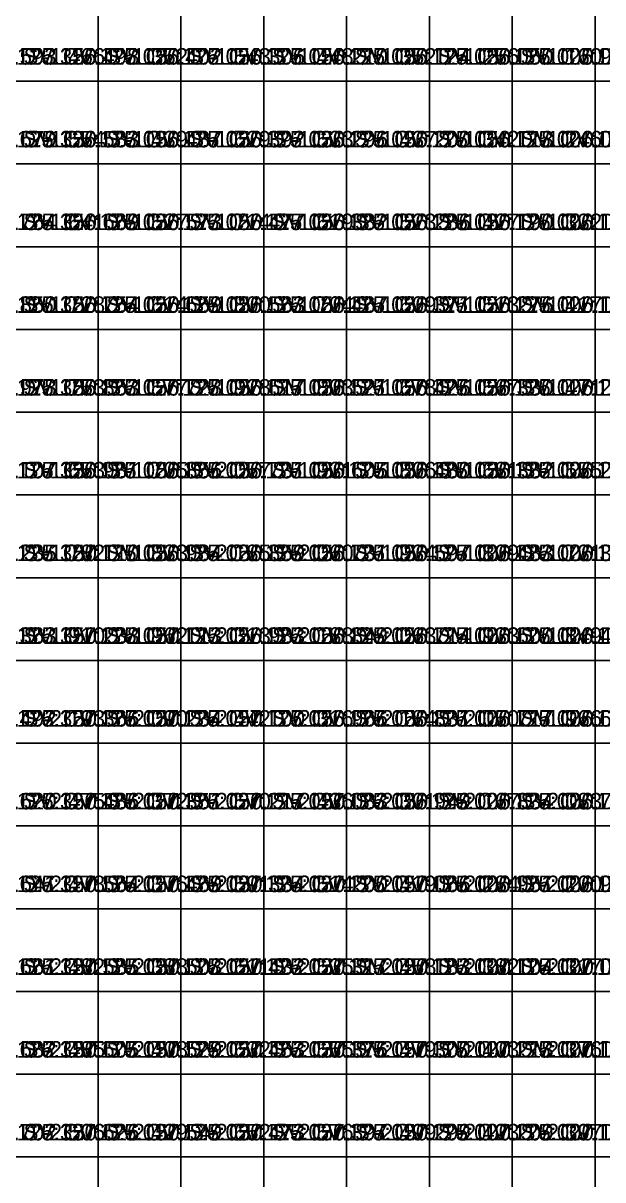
# Model space of a CAD drawing. Header units: metres. Extents: x 287857 to 287981, y 62957 to 63018.
# Drawn here: x 287936.02 to 287943.02, y 62970.55 to 62984.53 of the extents above; entities that cross this region are included whole.
import ezdxf

# ---------------------------------------------------------------- set-up
doc = ezdxf.new("R2010")
doc.units = ezdxf.units.M
doc.layers.add('CORR-CUT', color=7, linetype='Continuous', true_color=0x3b82f6)
doc.layers.add('CORR-DIFF-TXT', color=7, linetype='Continuous', true_color=0xffffff)

msp = doc.modelspace()

# ---------------------------------------------------------------- linework, layer by layer
at = {"layer": 'CORR-CUT'}
for points in [[(287935.925, 62983.831, 126.498), (287936.925, 62983.831, 126.498), (287936.925, 62984.831, 126.498), (287935.925, 62984.831, 126.498), (287935.925, 62983.831, 126.498)], [(287936.925, 62983.831, 126.402), (287937.925, 62983.831, 126.402), (287937.925, 62984.831, 126.402), (287936.925, 62984.831, 126.402), (287936.925, 62983.831, 126.402)], [(287937.925, 62983.831, 126.306), (287938.925, 62983.831, 126.306), (287938.925, 62984.831, 126.306), (287937.925, 62984.831, 126.306), (287937.925, 62983.831, 126.306)], [(287938.925, 62983.831, 126.21), (287939.925, 62983.831, 126.21), (287939.925, 62984.831, 126.21), (287938.925, 62984.831, 126.21), (287938.925, 62983.831, 126.21)], [(287939.925, 62983.831, 126.124), (287940.925, 62983.831, 126.124), (287940.925, 62984.831, 126.124), (287939.925, 62984.831, 126.124), (287939.925, 62983.831, 126.124)], [(287940.925, 62983.831, 126.05), (287941.925, 62983.831, 126.05), (287941.925, 62984.831, 126.05), (287940.925, 62984.831, 126.05), (287940.925, 62983.831, 126.05)], [(287941.925, 62983.831, 125.977), (287942.925, 62983.831, 125.977), (287942.925, 62984.831, 125.977), (287941.925, 62984.831, 125.977), (287941.925, 62983.831, 125.977)], [(287942.925, 62983.831, 125.904), (287943.925, 62983.831, 125.904), (287943.925, 62984.831, 125.904), (287942.925, 62984.831, 125.904), (287942.925, 62983.831, 125.904)], [(287935.925, 62982.831, 126.583), (287936.925, 62982.831, 126.583), (287936.925, 62983.831, 126.583), (287935.925, 62983.831, 126.583), (287935.925, 62982.831, 126.583)], [(287936.925, 62982.831, 126.487), (287937.925, 62982.831, 126.487), (287937.925, 62983.831, 126.487), (287936.925, 62983.831, 126.487), (287936.925, 62982.831, 126.487)], [(287937.925, 62982.831, 126.392), (287938.925, 62982.831, 126.392), (287938.925, 62983.831, 126.392), (287937.925, 62983.831, 126.392), (287937.925, 62982.831, 126.392)], [(287938.925, 62982.831, 126.296), (287939.925, 62982.831, 126.296), (287939.925, 62983.831, 126.296), (287938.925, 62983.831, 126.296), (287938.925, 62982.831, 126.296)], [(287939.925, 62982.831, 126.2), (287940.925, 62982.831, 126.2), (287940.925, 62983.831, 126.2), (287939.925, 62983.831, 126.2), (287939.925, 62982.831, 126.2)], [(287940.925, 62982.831, 126.118), (287941.925, 62982.831, 126.118), (287941.925, 62983.831, 126.118), (287940.925, 62983.831, 126.118), (287940.925, 62982.831, 126.118)], [(287941.925, 62982.831, 126.045), (287942.925, 62982.831, 126.045), (287942.925, 62983.831, 126.045), (287941.925, 62983.831, 126.045), (287941.925, 62982.831, 126.045)], [(287942.925, 62982.831, 125.971), (287943.925, 62982.831, 125.971), (287943.925, 62983.831, 125.971), (287942.925, 62983.831, 125.971), (287942.925, 62982.831, 125.971)], [(287935.925, 62981.831, 126.669), (287936.925, 62981.831, 126.669), (287936.925, 62982.831, 126.669), (287935.925, 62982.831, 126.669), (287935.925, 62981.831, 126.669)], [(287936.925, 62981.831, 126.573), (287937.925, 62981.831, 126.573), (287937.925, 62982.831, 126.573), (287936.925, 62982.831, 126.573), (287936.925, 62981.831, 126.573)], [(287937.925, 62981.831, 126.477), (287938.925, 62981.831, 126.477), (287938.925, 62982.831, 126.477), (287937.925, 62982.831, 126.477), (287937.925, 62981.831, 126.477)], [(287938.925, 62981.831, 126.382), (287939.925, 62981.831, 126.382), (287939.925, 62982.831, 126.382), (287938.925, 62982.831, 126.382), (287938.925, 62981.831, 126.382)], [(287939.925, 62981.831, 126.286), (287940.925, 62981.831, 126.286), (287940.925, 62982.831, 126.286), (287939.925, 62982.831, 126.286), (287939.925, 62981.831, 126.286)], [(287940.925, 62981.831, 126.19), (287941.925, 62981.831, 126.19), (287941.925, 62982.831, 126.19), (287940.925, 62982.831, 126.19), (287940.925, 62981.831, 126.19)], [(287941.925, 62981.831, 126.112), (287942.925, 62981.831, 126.112), (287942.925, 62982.831, 126.112), (287941.925, 62982.831, 126.112), (287941.925, 62981.831, 126.112)], [(287942.925, 62981.831, 126.035), (287943.925, 62981.831, 126.035), (287943.925, 62982.831, 126.035), (287942.925, 62982.831, 126.035), (287942.925, 62981.831, 126.035)], [(287935.925, 62980.831, 126.754), (287936.925, 62980.831, 126.754), (287936.925, 62981.831, 126.754), (287935.925, 62981.831, 126.754), (287935.925, 62980.831, 126.754)], [(287936.925, 62980.831, 126.659), (287937.925, 62980.831, 126.659), (287937.925, 62981.831, 126.659), (287936.925, 62981.831, 126.659), (287936.925, 62980.831, 126.659)], [(287937.925, 62980.831, 126.563), (287938.925, 62980.831, 126.563), (287938.925, 62981.831, 126.563), (287937.925, 62981.831, 126.563), (287937.925, 62980.831, 126.563)], [(287938.925, 62980.831, 126.467), (287939.925, 62980.831, 126.467), (287939.925, 62981.831, 126.467), (287938.925, 62981.831, 126.467), (287938.925, 62980.831, 126.467)], [(287939.925, 62980.831, 126.371), (287940.925, 62980.831, 126.371), (287940.925, 62981.831, 126.371), (287939.925, 62981.831, 126.371), (287939.925, 62980.831, 126.371)], [(287940.925, 62980.831, 126.276), (287941.925, 62980.831, 126.276), (287941.925, 62981.831, 126.276), (287940.925, 62981.831, 126.276), (287940.925, 62980.831, 126.276)], [(287941.925, 62980.831, 126.18), (287942.925, 62980.831, 126.18), (287942.925, 62981.831, 126.18), (287941.925, 62981.831, 126.18), (287941.925, 62980.831, 126.18)], [(287942.925, 62980.831, 126.093), (287943.925, 62980.831, 126.093), (287943.925, 62981.831, 126.093), (287942.925, 62981.831, 126.093), (287942.925, 62980.831, 126.093)], [(287935.925, 62979.831, 126.853), (287936.925, 62979.831, 126.853), (287936.925, 62980.831, 126.853), (287935.925, 62980.831, 126.853), (287935.925, 62979.831, 126.853)], [(287936.925, 62979.831, 126.728), (287937.925, 62979.831, 126.728), (287937.925, 62980.831, 126.728), (287936.925, 62980.831, 126.728), (287936.925, 62979.831, 126.728)], [(287937.925, 62979.831, 126.617), (287938.925, 62979.831, 126.617), (287938.925, 62980.831, 126.617), (287937.925, 62980.831, 126.617), (287937.925, 62979.831, 126.617)], [(287938.925, 62979.831, 126.521), (287939.925, 62979.831, 126.521), (287939.925, 62980.831, 126.521), (287938.925, 62980.831, 126.521), (287938.925, 62979.831, 126.521)], [(287939.925, 62979.831, 126.426), (287940.925, 62979.831, 126.426), (287940.925, 62980.831, 126.426), (287939.925, 62980.831, 126.426), (287939.925, 62979.831, 126.426)], [(287940.925, 62979.831, 126.33), (287941.925, 62979.831, 126.33), (287941.925, 62980.831, 126.33), (287940.925, 62980.831, 126.33), (287940.925, 62979.831, 126.33)], [(287941.925, 62979.831, 126.232), (287942.925, 62979.831, 126.232), (287942.925, 62980.831, 126.232), (287941.925, 62980.831, 126.232), (287941.925, 62979.831, 126.232)], [(287942.925, 62979.831, 126.138), (287943.925, 62979.831, 126.138), (287943.925, 62980.831, 126.138), (287942.925, 62980.831, 126.138), (287942.925, 62979.831, 126.138)], [(287935.925, 62978.831, 126.981), (287936.925, 62978.831, 126.981), (287936.925, 62979.831, 126.981), (287935.925, 62979.831, 126.981), (287935.925, 62978.831, 126.981)], [(287936.925, 62978.831, 126.856), (287937.925, 62978.831, 126.856), (287937.925, 62979.831, 126.856), (287936.925, 62979.831, 126.856), (287936.925, 62978.831, 126.856)], [(287937.925, 62978.831, 126.731), (287938.925, 62978.831, 126.731), (287938.925, 62979.831, 126.731), (287937.925, 62979.831, 126.731), (287937.925, 62978.831, 126.731)], [(287938.925, 62978.831, 126.605), (287939.925, 62978.831, 126.605), (287939.925, 62979.831, 126.605), (287938.925, 62979.831, 126.605), (287938.925, 62978.831, 126.605)], [(287939.925, 62978.831, 126.48), (287940.925, 62978.831, 126.48), (287940.925, 62979.831, 126.48), (287939.925, 62979.831, 126.48), (287939.925, 62978.831, 126.48)], [(287940.925, 62978.831, 126.382), (287941.925, 62978.831, 126.382), (287941.925, 62979.831, 126.382), (287940.925, 62979.831, 126.382), (287940.925, 62978.831, 126.382)], [(287941.925, 62978.831, 126.284), (287942.925, 62978.831, 126.284), (287942.925, 62979.831, 126.284), (287941.925, 62979.831, 126.284), (287941.925, 62978.831, 126.284)], [(287942.925, 62978.831, 126.186), (287943.925, 62978.831, 126.186), (287943.925, 62979.831, 126.186), (287942.925, 62979.831, 126.186), (287942.925, 62978.831, 126.186)], [(287935.925, 62977.831, 127.11), (287936.925, 62977.831, 127.11), (287936.925, 62978.831, 127.11), (287935.925, 62978.831, 127.11), (287935.925, 62977.831, 127.11)], [(287936.925, 62977.831, 126.984), (287937.925, 62977.831, 126.984), (287937.925, 62978.831, 126.984), (287936.925, 62978.831, 126.984), (287936.925, 62977.831, 126.984)], [(287937.925, 62977.831, 126.859), (287938.925, 62977.831, 126.859), (287938.925, 62978.831, 126.859), (287937.925, 62978.831, 126.859), (287937.925, 62977.831, 126.859)], [(287938.925, 62977.831, 126.731), (287939.925, 62977.831, 126.731), (287939.925, 62978.831, 126.731), (287938.925, 62978.831, 126.731), (287938.925, 62977.831, 126.731)], [(287939.925, 62977.831, 126.597), (287940.925, 62977.831, 126.597), (287940.925, 62978.831, 126.597), (287939.925, 62978.831, 126.597), (287939.925, 62977.831, 126.597)], [(287940.925, 62977.831, 126.483), (287941.925, 62977.831, 126.483), (287941.925, 62978.831, 126.483), (287940.925, 62978.831, 126.483), (287940.925, 62977.831, 126.483)], [(287941.925, 62977.831, 126.369), (287942.925, 62977.831, 126.369), (287942.925, 62978.831, 126.369), (287941.925, 62978.831, 126.369), (287941.925, 62977.831, 126.369)], [(287942.925, 62977.831, 126.254), (287943.925, 62977.831, 126.254), (287943.925, 62978.831, 126.254), (287942.925, 62978.831, 126.254), (287942.925, 62977.831, 126.254)], [(287935.925, 62976.831, 127.238), (287936.925, 62976.831, 127.238), (287936.925, 62977.831, 127.238), (287935.925, 62977.831, 127.238), (287935.925, 62976.831, 127.238)], [(287936.925, 62976.831, 127.113), (287937.925, 62976.831, 127.113), (287937.925, 62977.831, 127.113), (287936.925, 62977.831, 127.113), (287936.925, 62976.831, 127.113)], [(287937.925, 62976.831, 126.983), (287938.925, 62976.831, 126.983), (287938.925, 62977.831, 126.983), (287937.925, 62977.831, 126.983), (287937.925, 62976.831, 126.983)], [(287938.925, 62976.831, 126.849), (287939.925, 62976.831, 126.849), (287939.925, 62977.831, 126.849), (287938.925, 62977.831, 126.849), (287938.925, 62976.831, 126.849)], [(287939.925, 62976.831, 126.714), (287940.925, 62976.831, 126.714), (287940.925, 62977.831, 126.714), (287939.925, 62977.831, 126.714), (287939.925, 62976.831, 126.714)], [(287940.925, 62976.831, 126.6), (287941.925, 62976.831, 126.6), (287941.925, 62977.831, 126.6), (287940.925, 62977.831, 126.6), (287940.925, 62976.831, 126.6)], [(287941.925, 62976.831, 126.486), (287942.925, 62976.831, 126.486), (287942.925, 62977.831, 126.486), (287941.925, 62977.831, 126.486), (287941.925, 62976.831, 126.486)], [(287942.925, 62976.831, 126.371), (287943.925, 62976.831, 126.371), (287943.925, 62977.831, 126.371), (287942.925, 62977.831, 126.371), (287942.925, 62976.831, 126.371)], [(287935.925, 62975.831, 127.366), (287936.925, 62975.831, 127.366), (287936.925, 62976.831, 127.366), (287935.925, 62976.831, 127.366), (287935.925, 62975.831, 127.366)], [(287936.925, 62975.831, 127.234), (287937.925, 62975.831, 127.234), (287937.925, 62976.831, 127.234), (287936.925, 62976.831, 127.234), (287936.925, 62975.831, 127.234)], [(287937.925, 62975.831, 127.1), (287938.925, 62975.831, 127.1), (287938.925, 62976.831, 127.1), (287937.925, 62976.831, 127.1), (287937.925, 62975.831, 127.1)], [(287938.925, 62975.831, 126.966), (287939.925, 62975.831, 126.966), (287939.925, 62976.831, 126.966), (287938.925, 62976.831, 126.966), (287938.925, 62975.831, 126.966)], [(287939.925, 62975.831, 126.831), (287940.925, 62975.831, 126.831), (287940.925, 62976.831, 126.831), (287939.925, 62976.831, 126.831), (287939.925, 62975.831, 126.831)], [(287940.925, 62975.831, 126.717), (287941.925, 62975.831, 126.717), (287941.925, 62976.831, 126.717), (287940.925, 62976.831, 126.717), (287940.925, 62975.831, 126.717)], [(287941.925, 62975.831, 126.603), (287942.925, 62975.831, 126.603), (287942.925, 62976.831, 126.603), (287941.925, 62976.831, 126.603), (287941.925, 62975.831, 126.603)], [(287942.925, 62975.831, 126.524), (287943.925, 62975.831, 126.524), (287943.925, 62976.831, 126.524), (287942.925, 62976.831, 126.524), (287942.925, 62975.831, 126.524)], [(287935.925, 62974.831, 127.486), (287936.925, 62974.831, 127.486), (287936.925, 62975.831, 127.486), (287935.925, 62975.831, 127.486), (287935.925, 62974.831, 127.486)], [(287936.925, 62974.831, 127.351), (287937.925, 62974.831, 127.351), (287937.925, 62975.831, 127.351), (287936.925, 62975.831, 127.351), (287936.925, 62974.831, 127.351)], [(287937.925, 62974.831, 127.217), (287938.925, 62974.831, 127.217), (287938.925, 62975.831, 127.217), (287937.925, 62975.831, 127.217), (287937.925, 62974.831, 127.217)], [(287938.925, 62974.831, 127.083), (287939.925, 62974.831, 127.083), (287939.925, 62975.831, 127.083), (287938.925, 62975.831, 127.083), (287938.925, 62974.831, 127.083)], [(287939.925, 62974.831, 126.949), (287940.925, 62974.831, 126.949), (287940.925, 62975.831, 126.949), (287939.925, 62975.831, 126.949), (287939.925, 62974.831, 126.949)], [(287940.925, 62974.831, 126.834), (287941.925, 62974.831, 126.834), (287941.925, 62975.831, 126.834), (287940.925, 62975.831, 126.834), (287940.925, 62974.831, 126.834)], [(287941.925, 62974.831, 126.72), (287942.925, 62974.831, 126.72), (287942.925, 62975.831, 126.72), (287941.925, 62975.831, 126.72), (287941.925, 62974.831, 126.72)], [(287942.925, 62974.831, 126.712), (287943.925, 62974.831, 126.712), (287943.925, 62975.831, 126.712), (287942.925, 62975.831, 126.712), (287942.925, 62974.831, 126.712)], [(287935.925, 62973.831, 127.564), (287936.925, 62973.831, 127.564), (287936.925, 62974.831, 127.564), (287935.925, 62974.831, 127.564), (287935.925, 62973.831, 127.564)], [(287936.925, 62973.831, 127.469), (287937.925, 62973.831, 127.469), (287937.925, 62974.831, 127.469), (287936.925, 62974.831, 127.469), (287936.925, 62973.831, 127.469)], [(287937.925, 62973.831, 127.334), (287938.925, 62973.831, 127.334), (287938.925, 62974.831, 127.334), (287937.925, 62974.831, 127.334), (287937.925, 62973.831, 127.334)], [(287938.925, 62973.831, 127.2), (287939.925, 62973.831, 127.2), (287939.925, 62974.831, 127.2), (287938.925, 62974.831, 127.2), (287938.925, 62973.831, 127.2)], [(287939.925, 62973.831, 127.066), (287940.925, 62973.831, 127.066), (287940.925, 62974.831, 127.066), (287939.925, 62974.831, 127.066), (287939.925, 62973.831, 127.066)], [(287940.925, 62973.831, 126.951), (287941.925, 62973.831, 126.951), (287941.925, 62974.831, 126.951), (287940.925, 62974.831, 126.951), (287940.925, 62973.831, 126.951)], [(287941.925, 62973.831, 126.908), (287942.925, 62973.831, 126.908), (287942.925, 62974.831, 126.908), (287941.925, 62974.831, 126.908), (287941.925, 62973.831, 126.908)], [(287942.925, 62973.831, 126.899), (287943.925, 62973.831, 126.899), (287943.925, 62974.831, 126.899), (287942.925, 62974.831, 126.899), (287942.925, 62973.831, 126.899)], [(287935.925, 62972.831, 127.585), (287936.925, 62972.831, 127.585), (287936.925, 62973.831, 127.585), (287935.925, 62973.831, 127.585), (287935.925, 62972.831, 127.585)], [(287936.925, 62972.831, 127.508), (287937.925, 62972.831, 127.508), (287937.925, 62973.831, 127.508), (287936.925, 62973.831, 127.508), (287936.925, 62972.831, 127.508)], [(287937.925, 62972.831, 127.432), (287938.925, 62972.831, 127.432), (287938.925, 62973.831, 127.432), (287937.925, 62973.831, 127.432), (287937.925, 62972.831, 127.432)], [(287938.925, 62972.831, 127.317), (287939.925, 62972.831, 127.317), (287939.925, 62973.831, 127.317), (287938.925, 62973.831, 127.317), (287938.925, 62972.831, 127.317)], [(287939.925, 62972.831, 127.183), (287940.925, 62972.831, 127.183), (287940.925, 62973.831, 127.183), (287939.925, 62973.831, 127.183), (287939.925, 62972.831, 127.183)], [(287940.925, 62972.831, 127.104), (287941.925, 62972.831, 127.104), (287941.925, 62973.831, 127.104), (287940.925, 62973.831, 127.104), (287940.925, 62972.831, 127.104)], [(287941.925, 62972.831, 127.096), (287942.925, 62972.831, 127.096), (287942.925, 62973.831, 127.096), (287941.925, 62973.831, 127.096), (287941.925, 62972.831, 127.096)], [(287942.925, 62972.831, 127.063), (287943.925, 62972.831, 127.063), (287943.925, 62973.831, 127.063), (287942.925, 62973.831, 127.063), (287942.925, 62972.831, 127.063)], [(287935.925, 62971.831, 127.605), (287936.925, 62971.831, 127.605), (287936.925, 62972.831, 127.605), (287935.925, 62972.831, 127.605), (287935.925, 62971.831, 127.605)], [(287936.925, 62971.831, 127.529), (287937.925, 62971.831, 127.529), (287937.925, 62972.831, 127.529), (287936.925, 62972.831, 127.529), (287936.925, 62971.831, 127.529)], [(287937.925, 62971.831, 127.453), (287938.925, 62971.831, 127.453), (287938.925, 62972.831, 127.453), (287937.925, 62972.831, 127.453), (287937.925, 62971.831, 127.453)], [(287938.925, 62971.831, 127.376), (287939.925, 62971.831, 127.376), (287939.925, 62972.831, 127.376), (287938.925, 62972.831, 127.376), (287938.925, 62971.831, 127.376)], [(287939.925, 62971.831, 127.3), (287940.925, 62971.831, 127.3), (287940.925, 62972.831, 127.3), (287939.925, 62972.831, 127.3), (287939.925, 62971.831, 127.3)], [(287940.925, 62971.831, 127.218), (287941.925, 62971.831, 127.218), (287941.925, 62972.831, 127.218), (287940.925, 62972.831, 127.218), (287940.925, 62971.831, 127.218)], [(287941.925, 62971.831, 127.136), (287942.925, 62971.831, 127.136), (287942.925, 62972.831, 127.136), (287941.925, 62972.831, 127.136), (287941.925, 62971.831, 127.136)], [(287942.925, 62971.831, 127.054), (287943.925, 62971.831, 127.054), (287943.925, 62972.831, 127.054), (287942.925, 62972.831, 127.054), (287942.925, 62971.831, 127.054)], [(287935.925, 62970.831, 127.626), (287936.925, 62970.831, 127.626), (287936.925, 62971.831, 127.626), (287935.925, 62971.831, 127.626), (287935.925, 62970.831, 127.626)], [(287936.925, 62970.831, 127.549), (287937.925, 62970.831, 127.549), (287937.925, 62971.831, 127.549), (287936.925, 62971.831, 127.549), (287936.925, 62970.831, 127.549)], [(287937.925, 62970.831, 127.473), (287938.925, 62970.831, 127.473), (287938.925, 62971.831, 127.473), (287937.925, 62971.831, 127.473), (287937.925, 62970.831, 127.473)], [(287938.925, 62970.831, 127.397), (287939.925, 62970.831, 127.397), (287939.925, 62971.831, 127.397), (287938.925, 62971.831, 127.397), (287938.925, 62970.831, 127.397)], [(287939.925, 62970.831, 127.299), (287940.925, 62970.831, 127.299), (287940.925, 62971.831, 127.299), (287939.925, 62971.831, 127.299), (287939.925, 62970.831, 127.299)], [(287940.925, 62970.831, 127.209), (287941.925, 62970.831, 127.209), (287941.925, 62971.831, 127.209), (287940.925, 62971.831, 127.209), (287940.925, 62970.831, 127.209)], [(287941.925, 62970.831, 127.127), (287942.925, 62970.831, 127.127), (287942.925, 62971.831, 127.127), (287941.925, 62971.831, 127.127), (287941.925, 62970.831, 127.127)], [(287942.925, 62970.831, 127.045), (287943.925, 62970.831, 127.045), (287943.925, 62971.831, 127.045), (287942.925, 62971.831, 127.045), (287942.925, 62970.831, 127.045)], [(287935.925, 62969.831, 127.646), (287936.925, 62969.831, 127.646), (287936.925, 62970.831, 127.646), (287935.925, 62970.831, 127.646), (287935.925, 62969.831, 127.646)], [(287936.925, 62969.831, 127.57), (287937.925, 62969.831, 127.57), (287937.925, 62970.831, 127.57), (287936.925, 62970.831, 127.57), (287936.925, 62969.831, 127.57)], [(287937.925, 62969.831, 127.493), (287938.925, 62969.831, 127.493), (287938.925, 62970.831, 127.493), (287937.925, 62970.831, 127.493), (287937.925, 62969.831, 127.493)], [(287938.925, 62969.831, 127.396), (287939.925, 62969.831, 127.396), (287939.925, 62970.831, 127.396), (287938.925, 62970.831, 127.396), (287938.925, 62969.831, 127.396)], [(287939.925, 62969.831, 127.298), (287940.925, 62969.831, 127.298), (287940.925, 62970.831, 127.298), (287939.925, 62970.831, 127.298), (287939.925, 62969.831, 127.298)], [(287940.925, 62969.831, 127.2), (287941.925, 62969.831, 127.2), (287941.925, 62970.831, 127.2), (287940.925, 62970.831, 127.2), (287940.925, 62969.831, 127.2)], [(287941.925, 62969.831, 127.118), (287942.925, 62969.831, 127.118), (287942.925, 62970.831, 127.118), (287941.925, 62970.831, 127.118), (287941.925, 62969.831, 127.118)], [(287942.925, 62969.831, 127.036), (287943.925, 62969.831, 127.036), (287943.925, 62970.831, 127.036), (287942.925, 62970.831, 127.036), (287942.925, 62969.831, 127.036)]]:
    msp.add_polyline3d(points, dxfattribs=at)

# ---------------------------------------------------------------- texts
at = {"layer": 'CORR-DIFF-TXT'}
for s, p in [('SV:126.816 CV:125.350 D:-1.466', (287933.025, 62984.031, 126.816)), ('SV:126.702 CV:125.350 D:-1.352', (287934.025, 62984.031, 126.702)), ('SV:126.593 CV:125.050 D:-1.543', (287935.025, 62984.031, 126.593)), ('SV:126.498 CV:125.050 D:-1.448', (287936.025, 62984.031, 126.498)), ('SV:126.402 CV:125.050 D:-1.352', (287937.025, 62984.031, 126.402)), ('SV:126.306 CV:125.050 D:-1.256', (287938.025, 62984.031, 126.306)), ('SV:126.210 CV:125.050 D:-1.160', (287939.025, 62984.031, 126.21)), ('SV:126.124 CV:125.000 D:-1.124', (287940.025, 62984.031, 126.124)), ('SV:126.050 CV:125.000 D:-1.050', (287941.025, 62984.031, 126.05)), ('SV:125.977 CV:125.000 D:-0.977', (287942.025, 62984.031, 125.977)), ('SV:126.904 CV:125.350 D:-1.554', (287933.025, 62983.031, 126.904)), ('SV:126.789 CV:125.350 D:-1.439', (287934.025, 62983.031, 126.789)), ('SV:126.679 CV:125.050 D:-1.629', (287935.025, 62983.031, 126.679)), ('SV:126.583 CV:125.050 D:-1.533', (287936.025, 62983.031, 126.583)), ('SV:126.487 CV:125.050 D:-1.437', (287937.025, 62983.031, 126.487)), ('SV:126.392 CV:125.050 D:-1.342', (287938.025, 62983.031, 126.392)), ('SV:126.296 CV:125.050 D:-1.246', (287939.025, 62983.031, 126.296)), ('SV:126.200 CV:125.000 D:-1.200', (287940.025, 62983.031, 126.2)), ('SV:126.118 CV:125.000 D:-1.118', (287941.025, 62983.031, 126.118)), ('SV:126.045 CV:125.000 D:-1.045', (287942.025, 62983.031, 126.045)), ('SV:126.991 CV:125.350 D:-1.641', (287933.025, 62982.031, 126.991)), ('SV:126.877 CV:125.350 D:-1.527', (287934.025, 62982.031, 126.877)), ('SV:126.764 CV:125.050 D:-1.714', (287935.025, 62982.031, 126.764)), ('SV:126.669 CV:125.050 D:-1.619', (287936.025, 62982.031, 126.669)), ('SV:126.573 CV:125.050 D:-1.523', (287937.025, 62982.031, 126.573)), ('SV:126.477 CV:125.050 D:-1.427', (287938.025, 62982.031, 126.477)), ('SV:126.382 CV:125.050 D:-1.332', (287939.025, 62982.031, 126.382)), ('SV:126.286 CV:125.000 D:-1.286', (287940.025, 62982.031, 126.286)), ('SV:126.190 CV:125.000 D:-1.190', (287941.025, 62982.031, 126.19)), ('SV:126.112 CV:125.000 D:-1.112', (287942.025, 62982.031, 126.112)), ('SV:127.078 CV:125.350 D:-1.728', (287933.025, 62981.031, 127.078)), ('SV:126.964 CV:125.350 D:-1.614', (287934.025, 62981.031, 126.964)), ('SV:126.850 CV:125.050 D:-1.800', (287935.025, 62981.031, 126.85)), ('SV:126.754 CV:125.050 D:-1.704', (287936.025, 62981.031, 126.754)), ('SV:126.659 CV:125.050 D:-1.609', (287937.025, 62981.031, 126.659)), ('SV:126.563 CV:125.050 D:-1.513', (287938.025, 62981.031, 126.563)), ('SV:126.467 CV:125.050 D:-1.417', (287939.025, 62981.031, 126.467)), ('SV:126.371 CV:125.000 D:-1.371', (287940.025, 62981.031, 126.371)), ('SV:126.276 CV:125.000 D:-1.276', (287941.025, 62981.031, 126.276)), ('SV:126.180 CV:125.000 D:-1.180', (287942.025, 62981.031, 126.18)), ('SV:127.103 CV:125.350 D:-1.753', (287933.025, 62980.031, 127.103)), ('SV:126.927 CV:125.350 D:-1.577', (287934.025, 62980.031, 126.927)), ('SV:126.978 CV:125.050 D:-1.928', (287935.025, 62980.031, 126.978)), ('SV:126.853 CV:125.050 D:-1.803', (287936.025, 62980.031, 126.853)), ('SV:126.728 CV:125.050 D:-1.678', (287937.025, 62980.031, 126.728)), ('SV:126.617 CV:125.050 D:-1.567', (287938.025, 62980.031, 126.617)), ('SV:126.521 CV:125.050 D:-1.471', (287939.025, 62980.031, 126.521)), ('SV:126.426 CV:125.000 D:-1.426', (287940.025, 62980.031, 126.426)), ('SV:126.330 CV:125.000 D:-1.330', (287941.025, 62980.031, 126.33)), ('SV:126.232 CV:125.000 D:-1.232', (287942.025, 62980.031, 126.232)), ('SV:127.003 CV:125.350 D:-1.653', (287933.025, 62979.031, 127.003)), ('SV:127.055 CV:125.350 D:-1.705', (287934.025, 62979.031, 127.055)), ('SV:127.107 CV:125.050 D:-2.057', (287935.025, 62979.031, 127.107)), ('SV:126.981 CV:125.050 D:-1.931', (287936.025, 62979.031, 126.981)), ('SV:126.856 CV:125.050 D:-1.806', (287937.025, 62979.031, 126.856)), ('SV:126.731 CV:125.050 D:-1.681', (287938.025, 62979.031, 126.731)), ('SV:126.605 CV:125.050 D:-1.555', (287939.025, 62979.031, 126.605)), ('SV:126.480 CV:125.000 D:-1.480', (287940.025, 62979.031, 126.48)), ('SV:126.382 CV:125.000 D:-1.382', (287941.025, 62979.031, 126.382)), ('SV:126.284 CV:125.000 D:-1.284', (287942.025, 62979.031, 126.284)), ('SV:127.132 CV:125.350 D:-1.782', (287933.025, 62978.031, 127.132)), ('SV:127.183 CV:125.350 D:-1.833', (287934.025, 62978.031, 127.183)), ('SV:127.235 CV:125.050 D:-2.185', (287935.025, 62978.031, 127.235)), ('SV:127.110 CV:125.050 D:-2.060', (287936.025, 62978.031, 127.11)), ('SV:126.984 CV:125.050 D:-1.934', (287937.025, 62978.031, 126.984)), ('SV:126.859 CV:125.050 D:-1.809', (287938.025, 62978.031, 126.859)), ('SV:126.731 CV:125.000 D:-1.731', (287939.025, 62978.031, 126.731)), ('SV:126.597 CV:125.000 D:-1.597', (287940.025, 62978.031, 126.597)), ('SV:126.483 CV:125.000 D:-1.483', (287941.025, 62978.031, 126.483)), ('SV:126.369 CV:125.000 D:-1.369', (287942.025, 62978.031, 126.369)), ('SV:127.260 CV:125.350 D:-1.910', (287933.025, 62977.031, 127.26)), ('SV:127.312 CV:125.350 D:-1.962', (287934.025, 62977.031, 127.312)), ('SV:127.363 CV:125.050 D:-2.313', (287935.025, 62977.031, 127.363)), ('SV:127.238 CV:125.050 D:-2.188', (287936.025, 62977.031, 127.238)), ('SV:127.113 CV:125.050 D:-2.063', (287937.025, 62977.031, 127.113)), ('SV:126.983 CV:125.050 D:-1.933', (287938.025, 62977.031, 126.983)), ('SV:126.849 CV:125.000 D:-1.849', (287939.025, 62977.031, 126.849)), ('SV:126.714 CV:125.000 D:-1.714', (287940.025, 62977.031, 126.714)), ('SV:126.600 CV:125.000 D:-1.600', (287941.025, 62977.031, 126.6)), ('SV:126.486 CV:125.000 D:-1.486', (287942.025, 62977.031, 126.486)), ('SV:127.543 CV:125.350 D:-2.193', (287933.025, 62976.031, 127.543)), ('SV:127.440 CV:125.350 D:-2.090', (287934.025, 62976.031, 127.44)), ('SV:127.492 CV:125.050 D:-2.442', (287935.025, 62976.031, 127.492)), ('SV:127.366 CV:125.050 D:-2.316', (287936.025, 62976.031, 127.366)), ('SV:127.234 CV:125.050 D:-2.184', (287937.025, 62976.031, 127.234)), ('SV:127.100 CV:125.050 D:-2.050', (287938.025, 62976.031, 127.1)), ('SV:126.966 CV:125.000 D:-1.966', (287939.025, 62976.031, 126.966)), ('SV:126.831 CV:125.000 D:-1.831', (287940.025, 62976.031, 126.831)), ('SV:126.717 CV:125.000 D:-1.717', (287941.025, 62976.031, 126.717)), ('SV:126.603 CV:125.000 D:-1.603', (287942.025, 62976.031, 126.603)), ('SV:127.825 CV:125.350 D:-2.475', (287933.025, 62975.031, 127.825)), ('SV:127.722 CV:125.350 D:-2.372', (287934.025, 62975.031, 127.722)), ('SV:127.620 CV:125.050 D:-2.570', (287935.025, 62975.031, 127.62)), ('SV:127.486 CV:125.050 D:-2.436', (287936.025, 62975.031, 127.486)), ('SV:127.351 CV:125.050 D:-2.301', (287937.025, 62975.031, 127.351)), ('SV:127.217 CV:125.050 D:-2.167', (287938.025, 62975.031, 127.217)), ('SV:127.083 CV:125.000 D:-2.083', (287939.025, 62975.031, 127.083)), ('SV:126.949 CV:125.000 D:-1.949', (287940.025, 62975.031, 126.949)), ('SV:126.834 CV:125.000 D:-1.834', (287941.025, 62975.031, 126.834)), ('SV:126.720 CV:125.000 D:-1.720', (287942.025, 62975.031, 126.72)), ('SV:127.828 CV:125.350 D:-2.478', (287933.025, 62974.031, 127.828)), ('SV:127.726 CV:125.350 D:-2.376', (287934.025, 62974.031, 127.726)), ('SV:127.641 CV:125.050 D:-2.591', (287935.025, 62974.031, 127.641)), ('SV:127.564 CV:125.050 D:-2.514', (287936.025, 62974.031, 127.564)), ('SV:127.469 CV:125.050 D:-2.419', (287937.025, 62974.031, 127.469)), ('SV:127.334 CV:125.050 D:-2.284', (287938.025, 62974.031, 127.334)), ('SV:127.200 CV:125.000 D:-2.200', (287939.025, 62974.031, 127.2)), ('SV:127.066 CV:125.000 D:-2.066', (287940.025, 62974.031, 127.066)), ('SV:126.951 CV:125.000 D:-1.951', (287941.025, 62974.031, 126.951)), ('SV:126.908 CV:125.000 D:-1.908', (287942.025, 62974.031, 126.908)), ('SV:127.832 CV:125.350 D:-2.482', (287933.025, 62973.031, 127.832)), ('SV:127.738 CV:125.350 D:-2.388', (287934.025, 62973.031, 127.738)), ('SV:127.661 CV:125.050 D:-2.611', (287935.025, 62973.031, 127.661)), ('SV:127.585 CV:125.050 D:-2.535', (287936.025, 62973.031, 127.585)), ('SV:127.508 CV:125.050 D:-2.458', (287937.025, 62973.031, 127.508)), ('SV:127.432 CV:125.050 D:-2.382', (287938.025, 62973.031, 127.432)), ('SV:127.317 CV:125.000 D:-2.317', (287939.025, 62973.031, 127.317)), ('SV:127.183 CV:125.000 D:-2.183', (287940.025, 62973.031, 127.183)), ('SV:127.104 CV:125.000 D:-2.104', (287941.025, 62973.031, 127.104)), ('SV:127.096 CV:125.000 D:-2.096', (287942.025, 62973.031, 127.096)), ('SV:127.835 CV:125.350 D:-2.485', (287933.025, 62972.031, 127.835)), ('SV:127.758 CV:125.350 D:-2.408', (287934.025, 62972.031, 127.758)), ('SV:127.682 CV:125.050 D:-2.632', (287935.025, 62972.031, 127.682)), ('SV:127.605 CV:125.050 D:-2.555', (287936.025, 62972.031, 127.605)), ('SV:127.529 CV:125.050 D:-2.479', (287937.025, 62972.031, 127.529)), ('SV:127.453 CV:125.050 D:-2.403', (287938.025, 62972.031, 127.453)), ('SV:127.376 CV:125.000 D:-2.376', (287939.025, 62972.031, 127.376)), ('SV:127.300 CV:125.000 D:-2.300', (287940.025, 62972.031, 127.3)), ('SV:127.218 CV:125.000 D:-2.218', (287941.025, 62972.031, 127.218)), ('SV:127.136 CV:125.000 D:-2.136', (287942.025, 62972.031, 127.136)), ('SV:127.856 CV:125.350 D:-2.506', (287933.025, 62971.031, 127.856)), ('SV:127.779 CV:125.350 D:-2.429', (287934.025, 62971.031, 127.779)), ('SV:127.702 CV:125.050 D:-2.652', (287935.025, 62971.031, 127.702)), ('SV:127.626 CV:125.050 D:-2.576', (287936.025, 62971.031, 127.626)), ('SV:127.549 CV:125.050 D:-2.499', (287937.025, 62971.031, 127.549)), ('SV:127.473 CV:125.050 D:-2.423', (287938.025, 62971.031, 127.473)), ('SV:127.397 CV:125.000 D:-2.397', (287939.025, 62971.031, 127.397)), ('SV:127.299 CV:125.000 D:-2.299', (287940.025, 62971.031, 127.299)), ('SV:127.209 CV:125.000 D:-2.209', (287941.025, 62971.031, 127.209)), ('SV:127.127 CV:125.000 D:-2.127', (287942.025, 62971.031, 127.127))]:
    msp.add_text(s, height=0.2, dxfattribs=at).set_placement(p)

doc.saveas('drawing.dxf')
